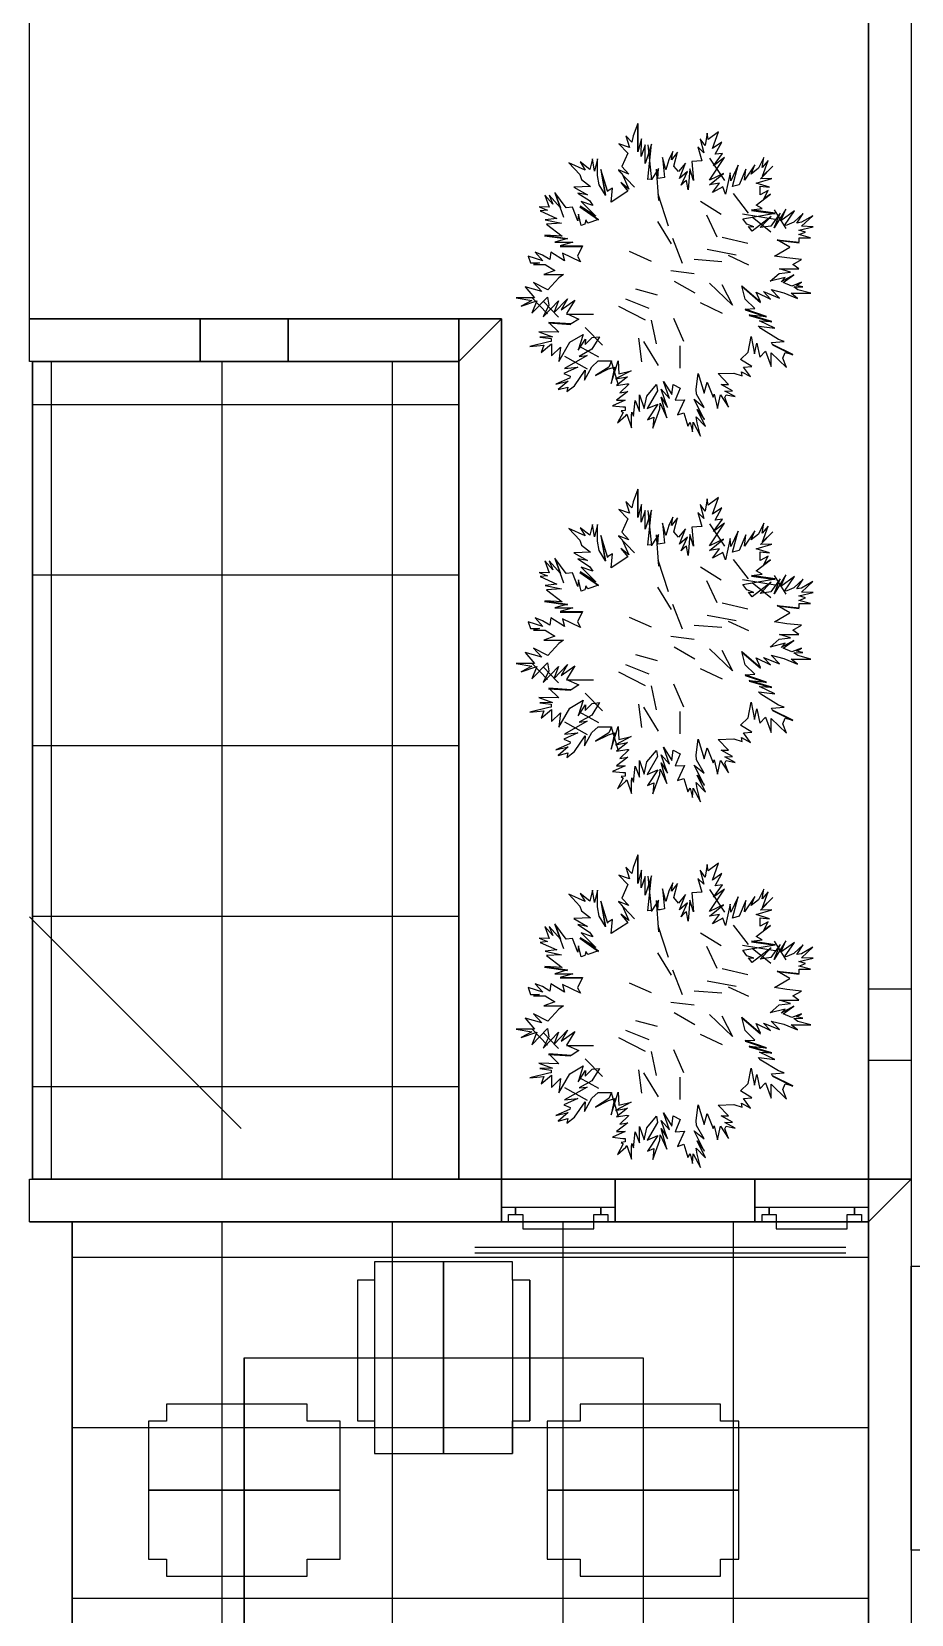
# Model space of a CAD drawing. Header units: metres. Extents: x 2 to 41.8, y 0.2 to 29.5.
# Drawn here: x 20.9 to 23.71, y 14.5 to 19.56 of the extents above; entities that cross this region are included whole.
import ezdxf

# ---------------------------------------------------------------- set-up
doc = ezdxf.new("R2010")
doc.units = ezdxf.units.M

msp = doc.modelspace()

# ---------------------------------------------------------------- linework, layer by layer
for p, q in [((23.7097, 23.5006), (23.7097, 16.2697)), ((23.5733, 23.3643), (23.5733, 15.8907)), ((23.5733, 23.3643), (23.5733, 16.2697)), ((22.8352, 19.2658), (22.8352, 19.1768)), ((22.8672, 19.1993), (22.8788, 19.0867)), ((23.0646, 19.1569), (23.112, 19.0847)), ((22.7166, 19.1183), (22.7311, 19.037)), ((22.7166, 19.1183), (22.7383, 19.0494)), ((22.773, 19.1172), (22.8244, 19.0635)), ((22.894, 19.1214), (22.901, 19.0212)), ((22.5698, 19.0453), (22.5969, 18.968)), ((22.8988, 19.042), (22.9319, 18.9404)), ((23.1406, 19.043), (23.188, 18.9811)), ((22.6498, 19.001), (22.7095, 18.9589)), ((23.0359, 19.0186), (23.1021, 18.9774)), ((23.1985, 18.9896), (23.2742, 18.9788)), ((23.2709, 18.9915), (23.3084, 18.9316)), ((22.8986, 18.9542), (22.9419, 18.883)), ((23.0547, 18.9757), (23.0882, 18.9052)), ((23.1705, 18.9788), (23.2742, 18.9612)), ((23.2007, 18.9688), (23.261, 18.9213)), ((22.5371, 18.9086), (22.61, 18.898)), ((22.9461, 18.9001), (22.9765, 18.8205)), ((23.1046, 18.9036), (23.1868, 18.8844)), ((23.2805, 18.8942), (23.3509, 18.8862)), ((22.5869, 18.8743), (22.6581, 18.8743)), ((22.8071, 18.8586), (22.8777, 18.8272)), ((23.0575, 18.8649), (23.1497, 18.8477)), ((23.1239, 18.8457), (23.1896, 18.8153)), ((22.9411, 18.7968), (23.0152, 18.7876)), ((23.0155, 18.8329), (23.1042, 18.8261)), ((22.8275, 18.7382), (22.8969, 18.7191)), ((22.9513, 18.7633), (23.0179, 18.7253)), ((23.0645, 18.7566), (23.138, 18.6866)), ((23.1034, 18.7526), (23.138, 18.6866)), ((23.1677, 18.7466), (23.2277, 18.6952)), ((22.4961, 18.7108), (22.5459, 18.6588)), ((22.5324, 18.6991), (22.5816, 18.6476)), ((22.7729, 18.6833), (22.859, 18.6398)), ((22.7962, 18.7068), (22.8709, 18.6769)), ((23.0347, 18.6944), (23.1053, 18.6606)), ((20.8897, 18.6426), (22.3988, 18.6426)), ((20.8897, 18.6426), (22.3988, 18.6426)), ((21.4351, 18.6426), (21.7169, 18.6426)), ((22.3988, 18.6426), (22.3988, 15.8907)), ((22.3988, 18.6426), (22.3988, 15.8907)), ((22.3988, 18.6426), (22.3988, 15.8907)), ((22.6068, 18.6576), (22.6936, 18.6576)), ((22.8777, 18.6388), (22.8939, 18.5621)), ((22.9495, 18.6452), (22.9811, 18.5709)), ((23.1783, 18.6718), (23.2462, 18.649)), ((23.1911, 18.6537), (23.2631, 18.633)), ((22.5499, 18.6293), (22.6214, 18.6246)), ((22.6664, 18.6152), (22.7226, 18.5585)), ((22.6476, 18.5554), (22.7096, 18.521)), ((22.8368, 18.5803), (22.8469, 18.5055)), ((22.8537, 18.5699), (22.9001, 18.4934)), ((22.9699, 18.5567), (22.97, 18.4847)), ((23.2659, 18.5592), (23.3302, 18.5272)), ((20.8988, 18.5062), (22.2624, 18.5062)), ((20.8988, 18.5062), (20.8988, 15.8907)), ((20.9585, 18.5062), (20.9585, 15.8907)), ((21.4351, 18.5062), (21.7169, 18.5062)), ((21.504, 18.5062), (21.504, 15.8907)), ((22.0495, 18.5062), (22.0495, 15.8907)), ((22.2624, 18.5062), (22.2624, 15.8907)), ((22.2624, 18.5062), (22.2624, 15.8907)), ((22.6005, 18.5234), (22.6733, 18.4824)), ((22.7499, 18.5071), (22.7716, 18.4344)), ((23.0155, 18.3835), (23.0474, 18.3198)), ((20.8988, 18.3686), (22.2624, 18.3686)), ((22.8352, 18.0959), (22.8352, 18.0069)), ((22.8672, 18.0294), (22.8788, 17.9168)), ((23.0646, 17.987), (23.112, 17.9148)), ((22.7166, 17.9484), (22.7311, 17.8671)), ((22.7166, 17.9484), (22.7383, 17.8795)), ((22.773, 17.9473), (22.8244, 17.8936)), ((22.894, 17.9515), (22.901, 17.8513)), ((22.5698, 17.8754), (22.5969, 17.7981)), ((23.1406, 17.8731), (23.188, 17.8112)), ((20.8988, 17.8231), (22.2624, 17.8231)), ((22.6498, 17.8312), (22.7095, 17.789)), ((22.8988, 17.8721), (22.9319, 17.7705)), ((23.0359, 17.8487), (23.1021, 17.8075)), ((22.8986, 17.7843), (22.9419, 17.7131)), ((23.0547, 17.8058), (23.0882, 17.7353)), ((23.1705, 17.8089), (23.2742, 17.7913)), ((23.1985, 17.8197), (23.2742, 17.8089)), ((23.2007, 17.7989), (23.261, 17.7514)), ((23.2709, 17.8216), (23.3084, 17.7617)), ((22.5371, 17.7387), (22.61, 17.7281)), ((22.9461, 17.7302), (22.9765, 17.6506)), ((23.1046, 17.7337), (23.1868, 17.7145)), ((23.2805, 17.7243), (23.3509, 17.7164)), ((22.5869, 17.7044), (22.6581, 17.7044)), ((22.8071, 17.6887), (22.8777, 17.6573)), ((23.0575, 17.695), (23.1497, 17.6778)), ((23.1239, 17.6758), (23.1896, 17.6454)), ((22.9411, 17.6269), (23.0152, 17.6177)), ((23.0155, 17.663), (23.1042, 17.6562)), ((22.9513, 17.5934), (23.0179, 17.5554)), ((23.0645, 17.5867), (23.138, 17.5167)), ((23.1034, 17.5827), (23.138, 17.5167)), ((23.1677, 17.5767), (23.2277, 17.5253)), ((22.4961, 17.5409), (22.5459, 17.4889)), ((22.5324, 17.5292), (22.5816, 17.4777)), ((22.7962, 17.5369), (22.8709, 17.507)), ((22.8275, 17.5683), (22.8969, 17.5492)), ((23.0347, 17.5245), (23.1053, 17.4907)), ((22.6068, 17.4877), (22.6936, 17.4877)), ((22.7729, 17.5134), (22.859, 17.4699)), ((22.8777, 17.4689), (22.8939, 17.3922)), ((22.9495, 17.4753), (22.9811, 17.4011)), ((23.1783, 17.5019), (23.2462, 17.4791)), ((23.1911, 17.4838), (23.2631, 17.4631)), ((22.5499, 17.4594), (22.6214, 17.4547)), ((22.6664, 17.4453), (22.7226, 17.3886)), ((22.6476, 17.3855), (22.7096, 17.3511)), ((22.8368, 17.4104), (22.8469, 17.3356)), ((22.8537, 17.4), (22.9001, 17.3235)), ((22.9699, 17.3868), (22.97, 17.3148)), ((23.2659, 17.3893), (23.3302, 17.3574)), ((22.6005, 17.3535), (22.6733, 17.3125)), ((22.7499, 17.3372), (22.7716, 17.2645)), ((20.8988, 17.2777), (22.2624, 17.2777)), ((23.0155, 17.2136), (23.0474, 17.1499)), ((22.8352, 16.926), (22.8352, 16.837)), ((22.8672, 16.8595), (22.8788, 16.7469)), ((23.0646, 16.8171), (23.112, 16.7449)), ((22.7166, 16.7785), (22.7311, 16.6972)), ((22.7166, 16.7785), (22.7383, 16.7096)), ((22.773, 16.7774), (22.8244, 16.7237)), ((22.894, 16.7816), (22.901, 16.6814)), ((20.8988, 16.7322), (22.2624, 16.7322)), ((22.5698, 16.7055), (22.5969, 16.6282)), ((22.6498, 16.6613), (22.7095, 16.6191)), ((22.8988, 16.7022), (22.9319, 16.6006)), ((23.0359, 16.6788), (23.1021, 16.6376)), ((23.1406, 16.7032), (23.188, 16.6413)), ((22.8986, 16.6144), (22.9419, 16.5432)), ((23.0547, 16.6359), (23.0882, 16.5654)), ((23.1705, 16.639), (23.2742, 16.6215)), ((23.1985, 16.6498), (23.2742, 16.639)), ((23.2007, 16.629), (23.261, 16.5815)), ((23.2709, 16.6517), (23.3084, 16.5918)), ((22.5371, 16.5688), (22.61, 16.5582)), ((22.9461, 16.5603), (22.9765, 16.4808)), ((23.1046, 16.5638), (23.1868, 16.5446)), ((22.5869, 16.5345), (22.6581, 16.5345)), ((22.8071, 16.5188), (22.8777, 16.4874)), ((23.0575, 16.5251), (23.1497, 16.5079)), ((23.1239, 16.5059), (23.1896, 16.4755)), ((23.2805, 16.5544), (23.3509, 16.5465)), ((22.9411, 16.457), (23.0152, 16.4478)), ((23.0155, 16.4931), (23.1042, 16.4863)), ((23.5733, 16.4989), (23.5733, 15.8907)), ((23.6323, 16.4989), (23.7097, 16.4989)), ((23.7097, 16.4989), (23.7097, 15.8907)), ((22.9513, 16.4235), (23.0179, 16.3855)), ((23.0645, 16.4168), (23.138, 16.3468)), ((23.1034, 16.4128), (23.138, 16.3468)), ((23.1677, 16.4068), (23.2277, 16.3554)), ((22.4961, 16.371), (22.5459, 16.319)), ((22.5324, 16.3593), (22.5816, 16.3079)), ((22.7962, 16.367), (22.8709, 16.3371)), ((22.8275, 16.3984), (22.8969, 16.3793)), ((23.0347, 16.3546), (23.1053, 16.3208)), ((22.6068, 16.3178), (22.6936, 16.3178)), ((22.7729, 16.3435), (22.859, 16.3)), ((22.9495, 16.3054), (22.9811, 16.2312)), ((23.1783, 16.332), (23.2462, 16.3092)), ((23.1911, 16.3139), (23.2631, 16.2932)), ((22.5499, 16.2895), (22.6214, 16.2848)), ((22.6664, 16.2754), (22.7226, 16.2187)), ((22.8777, 16.299), (22.8939, 16.2223)), ((22.6476, 16.2156), (22.7096, 16.1812)), ((22.8368, 16.2405), (22.8469, 16.1657)), ((22.8537, 16.2301), (22.9001, 16.1536)), ((22.9699, 16.2169), (22.97, 16.1449)), ((23.2659, 16.2194), (23.3302, 16.1875)), ((20.8988, 16.1868), (22.2624, 16.1868)), ((22.6005, 16.1836), (22.6733, 16.1426)), ((22.7499, 16.1673), (22.7716, 16.0946)), ((23.0155, 16.0437), (23.0474, 15.98)), ((20.8897, 15.8907), (22.2624, 15.8907)), ((20.8988, 15.8907), (22.2624, 15.8907)), ((22.3988, 15.8907), (23.7097, 15.8907)), ((22.3988, 15.8907), (22.7624, 15.8907)), ((22.3988, 15.8907), (23.5733, 15.8907)), ((23.2097, 15.8907), (23.5733, 15.8907)), ((23.7097, 15.8907), (23.7097, 11.7089)), ((23.7097, 15.8907), (23.7097, 14.2744)), ((20.8897, 15.7544), (22.3988, 15.7544)), ((21.026, 15.7544), (23.5733, 15.7544)), ((21.026, 15.7544), (21.026, 11.8453)), ((21.504, 15.7544), (21.504, 11.8453)), ((22.0495, 15.7544), (22.0495, 11.8453)), ((22.3988, 15.7544), (22.7624, 15.7544)), ((22.5949, 15.7544), (22.5949, 11.8453)), ((23.1404, 15.7544), (23.1404, 11.8453)), ((23.2097, 15.7544), (23.5733, 15.7544)), ((23.5733, 15.7544), (23.5733, 14.2744)), ((23.5733, 15.7544), (23.5733, 14.2744)), ((22.3143, 15.6726), (23.5006, 15.6726)), ((22.3143, 15.6549), (23.5006, 15.6549)), ((21.026, 15.6413), (23.5733, 15.6413)), ((21.9387, 15.5671), (21.9387, 15.1175)), ((21.9933, 15.5671), (21.9933, 15.1175)), ((22.4347, 15.5671), (22.4347, 15.1175)), ((22.4892, 15.5671), (22.4892, 15.1175)), ((21.5761, 15.319), (21.5761, 12.7701)), ((21.5761, 15.319), (22.8519, 15.319)), ((21.5761, 15.319), (21.5761, 12.7701)), ((21.5761, 15.319), (22.8519, 15.319)), ((22.8519, 15.319), (22.8519, 12.7701)), ((22.8519, 15.319), (22.8519, 12.7701)), ((21.026, 15.0959), (23.5733, 15.0959)), ((21.9933, 15.1175), (21.9933, 15.0123)), ((22.4347, 15.1175), (22.4347, 15.0123)), ((21.026, 14.5504), (23.5733, 14.5504))]:
    msp.add_line(p, q)
for points in [[(23.5733, 23.3643), (23.7097, 23.5006), (23.7097, 16.2697), (23.5733, 16.2697), (23.5733, 23.3643)], [(23.5733, 23.3643), (23.5733, 15.8907), (22.3988, 15.8907), (22.3988, 18.6426), (20.8897, 18.6426), (20.8897, 23.3643), (23.5733, 23.3643)], [(23.3957, 18.9373), (23.3591, 18.9385), (23.3947, 18.9724), (23.3592, 18.9514), (23.3435, 18.9485), (23.3636, 18.9794), (23.334, 18.9516), (23.3114, 18.9426), (23.3048, 18.9414), (23.3364, 18.9878), (23.2925, 18.9561), (23.3087, 18.993), (23.2712, 18.9332), (23.29, 18.9806), (23.2603, 18.9394), (23.2267, 18.9342), (23.2613, 18.9703), (23.201, 18.9228), (23.1893, 18.9384), (23.2065, 18.9368), (23.1842, 18.9451), (23.1708, 18.9628), (23.2746, 18.9803), (23.1988, 18.9911), (23.2324, 18.9959), (23.2133, 19.0063), (23.2595, 19.0418), (23.2385, 19.0269), (23.2526, 19.0532), (23.226, 19.0394), (23.2264, 19.0667), (23.2566, 19.0635), (23.2142, 19.0768), (23.2635, 19.0913), (23.2278, 19.0908), (23.2667, 19.1314), (23.234, 19.0991), (23.2516, 19.1491), (23.233, 19.1267), (23.2378, 19.1584), (23.2214, 19.1241), (23.1977, 19.1056), (23.2095, 19.1348), (23.1763, 19.0857), (23.1806, 19.1216), (23.1597, 19.0717), (23.138, 19.0656), (23.1558, 19.1336), (23.1329, 19.0839), (23.1301, 19.1099), (23.1153, 19.0418), (23.1072, 19.0646), (23.0743, 19.0468), (23.0966, 19.0767), (23.0644, 19.0714), (23.1096, 19.1077), (23.0649, 19.0862), (23.1123, 19.1584), (23.0771, 19.1323), (23.1064, 19.1718), (23.0825, 19.1688), (23.1044, 19.2079), (23.074, 19.1871), (23.0927, 19.2406), (23.0606, 19.2163), (23.0575, 19.237), (23.0507, 19.1967), (23.0343, 19.2182), (23.0467, 19.1736), (23.0273, 19.1924), (23.0399, 19.148), (23.0082, 19.1459), (23.0135, 19.0852), (23.0018, 19.1223), (22.9959, 19.055), (22.9912, 19.0854), (22.9829, 19.08), (22.9738, 19.0698), (22.9939, 19.1141), (22.9683, 19.0918), (22.9878, 19.1409), (22.965, 19.1135), (22.9503, 19.1314), (22.9626, 19.1755), (22.9425, 19.1511), (22.9467, 19.1779), (22.9345, 19.1512), (22.925, 19.1189), (22.9142, 19.1586), (22.9207, 19.0949), (22.9071, 19.0921), (22.8991, 19.0914), (22.9013, 19.123), (22.8798, 19.0894), (22.8675, 19.0882), (22.8791, 19.2008), (22.8589, 19.1391), (22.8589, 19.1989), (22.8459, 19.1622), (22.8473, 19.2186), (22.8356, 19.1764), (22.8355, 19.1783), (22.8355, 19.2673), (22.8206, 19.2275), (22.8165, 19.2077), (22.7972, 19.2279), (22.8087, 19.1908), (22.7745, 19.2026), (22.8029, 19.1729), (22.7836, 19.1295), (22.8066, 19.1054), (22.7733, 19.1187), (22.7855, 19.106), (22.806, 19.0576), (22.7804, 19.0782), (22.8029, 19.0507), (22.7494, 19.0158), (22.7544, 19.0608), (22.7386, 19.0509), (22.7169, 19.1198), (22.7314, 19.0385), (22.7114, 19.0713), (22.706, 19.1013), (22.706, 19.1544), (22.6971, 19.1154), (22.69, 19.1544), (22.6818, 19.1198), (22.6502, 19.1443), (22.667, 19.1186), (22.614, 19.1416), (22.65, 19.104), (22.6548, 19.0887), (22.684, 19.0661), (22.6303, 19.0638), (22.6738, 19.0389), (22.6429, 19.0445), (22.6801, 19.0207), (22.6911, 19.0052), (22.6542, 19.0177), (22.7012, 18.9715), (22.6502, 19.0026), (22.7099, 18.9605), (22.6752, 18.9486), (22.669, 18.9588), (22.6656, 18.9453), (22.6541, 18.9413), (22.645, 18.977), (22.6429, 18.9561), (22.6261, 19.0003), (22.6062, 18.9977), (22.5702, 19.0468), (22.5874, 18.9976), (22.552, 19.0385), (22.5636, 19.0096), (22.5378, 19.0385), (22.5519, 18.9998), (22.5194, 19.0006), (22.546, 18.9904), (22.523, 18.9878), (22.5761, 18.9637), (22.5393, 18.9594), (22.5912, 18.9483), (22.5431, 18.9453), (22.5933, 18.9072), (22.5374, 18.9101), (22.6103, 18.8995), (22.5702, 18.8875), (22.627, 18.8875), (22.5872, 18.8758), (22.6584, 18.8758), (22.6419, 18.8427), (22.6519, 18.8251), (22.5939, 18.8529), (22.6001, 18.8286), (22.5565, 18.8555), (22.5532, 18.8321), (22.5307, 18.8462), (22.5068, 18.8555), (22.5308, 18.8286), (22.4848, 18.8429), (22.4917, 18.8214), (22.5202, 18.8214), (22.5013, 18.8163), (22.5393, 18.8163), (22.5697, 18.797), (22.5342, 18.7849), (22.5973, 18.7849), (22.5823, 18.7735), (22.5473, 18.7356), (22.5016, 18.7586), (22.5281, 18.7302), (22.4748, 18.7452), (22.5047, 18.7096), (22.4464, 18.7096), (22.4965, 18.701), (22.462, 18.6829), (22.5121, 18.7002), (22.4964, 18.6603), (22.5462, 18.7123), (22.5507, 18.6859), (22.5327, 18.6492), (22.5819, 18.7006), (22.5666, 18.6613), (22.61, 18.7066), (22.5898, 18.6716), (22.6342, 18.7022), (22.6072, 18.6591), (22.6466, 18.6417), (22.6217, 18.6261), (22.5502, 18.6309), (22.5826, 18.5996), (22.5189, 18.6011), (22.5623, 18.5853), (22.5214, 18.5844), (22.5579, 18.5793), (22.5584, 18.5704), (22.5505, 18.5693), (22.4894, 18.5543), (22.5349, 18.5587), (22.5264, 18.5349), (22.5589, 18.5626), (22.5592, 18.5584), (22.5588, 18.5239), (22.5881, 18.5524), (22.583, 18.5061), (22.6175, 18.5674), (22.6598, 18.5922), (22.6441, 18.542), (22.6679, 18.5778), (22.6667, 18.56), (22.6889, 18.5824), (22.7127, 18.5847), (22.6885, 18.545), (22.6479, 18.5225), (22.6736, 18.525), (22.6008, 18.4839), (22.6432, 18.4879), (22.5986, 18.4675), (22.6184, 18.459), (22.6172, 18.4527), (22.6162, 18.4531), (22.5733, 18.4339), (22.6125, 18.4432), (22.5805, 18.4161), (22.6115, 18.4244), (22.6085, 18.4096), (22.6329, 18.4281), (22.6665, 18.4781), (22.665, 18.4463), (22.6885, 18.4893), (22.7088, 18.5078), (22.7511, 18.5078), (22.7424, 18.4884), (22.7001, 18.461), (22.7416, 18.4821), (22.7607, 18.4883), (22.7503, 18.4359), (22.772, 18.5086), (22.774, 18.4669), (22.8139, 18.4766), (22.7634, 18.4502), (22.8022, 18.4575), (22.7672, 18.4295), (22.7995, 18.4344), (22.8054, 18.4343), (22.805, 18.4323), (22.7773, 18.4061), (22.8032, 18.41), (22.767, 18.3828), (22.7951, 18.3829), (22.754, 18.3641), (22.7873, 18.3607), (22.7945, 18.3607), (22.7943, 18.3497), (22.7818, 18.3479), (22.7884, 18.3429), (22.77, 18.3094), (22.7969, 18.333), (22.8002, 18.3378), (22.8149, 18.2942), (22.8149, 18.3323), (22.8164, 18.3441), (22.8218, 18.3308), (22.8268, 18.3816), (22.8401, 18.3465), (22.8401, 18.3991), (22.8559, 18.3558), (22.8636, 18.3948), (22.8944, 18.432), (22.8984, 18.4119), (22.865, 18.3552), (22.8989, 18.37), (22.8664, 18.3195), (22.8864, 18.3285), (22.8835, 18.2928), (22.9053, 18.3545), (22.9063, 18.3723), (22.9281, 18.3259), (22.9093, 18.3919), (22.9301, 18.3587), (22.9103, 18.4177), (22.9362, 18.3879), (22.9172, 18.4425), (22.9436, 18.4001), (22.9484, 18.4324), (22.9702, 18.421), (22.9551, 18.3821), (22.9844, 18.3837), (22.9626, 18.3352), (22.982, 18.3422), (22.9948, 18.2991), (23.003, 18.3107), (23.0104, 18.2808), (23.0127, 18.3115), (23.0361, 18.2674), (23.0252, 18.3098), (23.022, 18.329), (23.0516, 18.2981), (23.0252, 18.353), (23.0477, 18.3213), (23.0158, 18.3851), (23.0477, 18.3594), (23.0227, 18.4016), (23.0222, 18.4174), (23.0287, 18.4676), (23.0475, 18.4046), (23.0566, 18.44), (23.0759, 18.3922), (23.0796, 18.4012), (23.0903, 18.3558), (23.0992, 18.3996), (23.1257, 18.3601), (23.1132, 18.3911), (23.1173, 18.3994), (23.1467, 18.3936), (23.114, 18.4114), (23.1378, 18.4122), (23.1022, 18.4327), (23.125, 18.4328), (23.0922, 18.4672), (23.1418, 18.4689), (23.1688, 18.4602), (23.1669, 18.4735), (23.1951, 18.4576), (23.1737, 18.4882), (23.2001, 18.4906), (23.1633, 18.5129), (23.1885, 18.5358), (23.1975, 18.5858), (23.2085, 18.5306), (23.2159, 18.5651), (23.2257, 18.5195), (23.244, 18.5387), (23.262, 18.4896), (23.262, 18.5343), (23.3107, 18.4865), (23.2992, 18.5165), (23.3069, 18.5348), (23.3305, 18.5288), (23.2663, 18.5608), (23.2623, 18.5669), (23.3038, 18.57), (23.2848, 18.5767), (23.2287, 18.6113), (23.2215, 18.6197), (23.2221, 18.6196), (23.2737, 18.6126), (23.2245, 18.636), (23.2634, 18.6345), (23.1914, 18.6552), (23.2465, 18.6505), (23.1786, 18.6733), (23.2099, 18.6753), (23.1784, 18.7057), (23.168, 18.7481), (23.228, 18.6967), (23.2138, 18.7282), (23.2597, 18.706), (23.2371, 18.7296), (23.288, 18.7088), (23.2618, 18.7361), (23.3017, 18.7262), (23.3464, 18.7075), (23.3262, 18.7242), (23.3886, 18.7242), (23.3472, 18.735), (23.3343, 18.7445), (23.3635, 18.7449), (23.3427, 18.7493), (23.359, 18.7594), (23.3275, 18.7475), (23.3001, 18.7588), (23.3338, 18.7833), (23.294, 18.7608), (23.307, 18.7745), (23.2586, 18.7626), (23.2875, 18.7881), (23.3232, 18.7919), (23.2888, 18.8029), (23.3502, 18.8029), (23.3306, 18.8167), (23.3587, 18.8321), (23.3117, 18.8372), (23.272, 18.8434), (23.3216, 18.8723), (23.2808, 18.8957), (23.3512, 18.8878), (23.3509, 18.902), (23.3872, 18.902), (23.3507, 18.9119), (23.3715, 18.9197), (23.3503, 18.9264), (23.3957, 18.9373)], [(22.2624, 18.5062), (22.3988, 18.6426), (22.3988, 15.8907), (22.2624, 15.8907), (22.2624, 18.5062)], [(22.2624, 18.6426), (22.3988, 18.6426), (22.2624, 18.5062), (22.2624, 18.6426)], [(23.3957, 17.7674), (23.3591, 17.7686), (23.3947, 17.8025), (23.3592, 17.7815), (23.3435, 17.7786), (23.3636, 17.8095), (23.334, 17.7817), (23.3114, 17.7727), (23.3048, 17.7715), (23.3364, 17.8179), (23.2925, 17.7862), (23.3087, 17.8231), (23.2712, 17.7633), (23.29, 17.8107), (23.2603, 17.7695), (23.2267, 17.7643), (23.2613, 17.8004), (23.201, 17.7529), (23.1893, 17.7685), (23.2065, 17.7669), (23.1842, 17.7752), (23.1708, 17.7929), (23.2746, 17.8104), (23.1988, 17.8212), (23.2324, 17.826), (23.2133, 17.8364), (23.2595, 17.8719), (23.2385, 17.857), (23.2526, 17.8833), (23.226, 17.8695), (23.2264, 17.8968), (23.2566, 17.8936), (23.2142, 17.9069), (23.2635, 17.9214), (23.2278, 17.9209), (23.2667, 17.9615), (23.234, 17.9292), (23.2516, 17.9792), (23.233, 17.9568), (23.2378, 17.9885), (23.2214, 17.9542), (23.1977, 17.9357), (23.2095, 17.9649), (23.1763, 17.9158), (23.1806, 17.9517), (23.1597, 17.9018), (23.138, 17.8957), (23.1558, 17.9637), (23.1329, 17.9141), (23.1301, 17.94), (23.1153, 17.8719), (23.1072, 17.8947), (23.0743, 17.8769), (23.0966, 17.9068), (23.0644, 17.9015), (23.1096, 17.9378), (23.0649, 17.9163), (23.1123, 17.9885), (23.0771, 17.9624), (23.1064, 18.0019), (23.0825, 17.9989), (23.1044, 18.038), (23.074, 18.0172), (23.0927, 18.0707), (23.0606, 18.0464), (23.0575, 18.0671), (23.0507, 18.0268), (23.0343, 18.0483), (23.0467, 18.0037), (23.0273, 18.0225), (23.0399, 17.9781), (23.0082, 17.976), (23.0135, 17.9153), (23.0018, 17.9524), (22.9959, 17.8851), (22.9912, 17.9155), (22.9829, 17.9101), (22.9738, 17.8999), (22.9939, 17.9442), (22.9683, 17.9219), (22.9878, 17.971), (22.965, 17.9436), (22.9503, 17.9615), (22.9626, 18.0056), (22.9425, 17.9812), (22.9467, 18.008), (22.9345, 17.9813), (22.925, 17.949), (22.9142, 17.9887), (22.9207, 17.925), (22.9071, 17.9223), (22.8991, 17.9215), (22.9013, 17.9531), (22.8798, 17.9195), (22.8675, 17.9183), (22.8791, 18.0309), (22.8589, 17.9692), (22.8589, 18.029), (22.8459, 17.9923), (22.8473, 18.0487), (22.8356, 18.0065), (22.8355, 18.0084), (22.8355, 18.0974), (22.8206, 18.0576), (22.8165, 18.0378), (22.7972, 18.058), (22.8087, 18.0209), (22.7745, 18.0327), (22.8029, 18.003), (22.7836, 17.9596), (22.8066, 17.9355), (22.7733, 17.9488), (22.7855, 17.9361), (22.806, 17.8877), (22.7804, 17.9083), (22.8029, 17.8808), (22.7494, 17.8459), (22.7544, 17.8909), (22.7386, 17.881), (22.7169, 17.9499), (22.7314, 17.8686), (22.7114, 17.9014), (22.706, 17.9314), (22.706, 17.9845), (22.6971, 17.9455), (22.69, 17.9845), (22.6818, 17.95), (22.6502, 17.9744), (22.667, 17.9487), (22.614, 17.9717), (22.65, 17.9341), (22.6548, 17.9188), (22.684, 17.8962), (22.6303, 17.8939), (22.6738, 17.869), (22.6429, 17.8746), (22.6801, 17.8508), (22.6911, 17.8353), (22.6542, 17.8478), (22.7012, 17.8016), (22.6502, 17.8327), (22.7099, 17.7906), (22.6752, 17.7787), (22.669, 17.7889), (22.6656, 17.7754), (22.6541, 17.7714), (22.645, 17.8071), (22.6429, 17.7862), (22.6261, 17.8304), (22.6062, 17.8278), (22.5702, 17.8769), (22.5874, 17.8277), (22.552, 17.8686), (22.5636, 17.8397), (22.5378, 17.8686), (22.5519, 17.8299), (22.5194, 17.8307), (22.546, 17.8205), (22.523, 17.8179), (22.5761, 17.7938), (22.5393, 17.7895), (22.5912, 17.7784), (22.5431, 17.7754), (22.5933, 17.7373), (22.5374, 17.7402), (22.6103, 17.7296), (22.5702, 17.7176), (22.627, 17.7176), (22.5872, 17.7059), (22.6584, 17.7059), (22.6419, 17.6728), (22.6519, 17.6552), (22.5939, 17.6831), (22.6001, 17.6587), (22.5565, 17.6856), (22.5532, 17.6622), (22.5307, 17.6763), (22.5068, 17.6856), (22.5308, 17.6587), (22.4848, 17.673), (22.4917, 17.6515), (22.5202, 17.6515), (22.5013, 17.6464), (22.5393, 17.6464), (22.5697, 17.6271), (22.5342, 17.615), (22.5973, 17.615), (22.5823, 17.6036), (22.5473, 17.5657), (22.5016, 17.5887), (22.5281, 17.5604), (22.4748, 17.5753), (22.5047, 17.5397), (22.4464, 17.5397), (22.4965, 17.5311), (22.462, 17.513), (22.5121, 17.5303), (22.4964, 17.4904), (22.5462, 17.5424), (22.5507, 17.516), (22.5327, 17.4793), (22.5819, 17.5307), (22.5666, 17.4914), (22.61, 17.5367), (22.5898, 17.5017), (22.6342, 17.5323), (22.6072, 17.4892), (22.6466, 17.4718), (22.6217, 17.4562), (22.5502, 17.461), (22.5826, 17.4297), (22.5189, 17.4313), (22.5623, 17.4154), (22.5214, 17.4145), (22.5579, 17.4094), (22.5584, 17.4005), (22.5505, 17.3994), (22.4894, 17.3844), (22.5349, 17.3888), (22.5264, 17.3651), (22.5589, 17.3927), (22.5592, 17.3885), (22.5588, 17.354), (22.5881, 17.3825), (22.583, 17.3362), (22.6175, 17.3975), (22.6598, 17.4223), (22.6441, 17.3721), (22.6679, 17.4079), (22.6667, 17.3901), (22.6889, 17.4125), (22.7127, 17.4148), (22.6885, 17.3751), (22.6479, 17.3526), (22.6736, 17.3551), (22.6008, 17.314), (22.6432, 17.318), (22.5986, 17.2976), (22.6184, 17.2891), (22.6172, 17.2828), (22.6162, 17.2832), (22.5733, 17.264), (22.6125, 17.2733), (22.5805, 17.2462), (22.6115, 17.2545), (22.6085, 17.2397), (22.6329, 17.2582), (22.6665, 17.3082), (22.665, 17.2764), (22.6885, 17.3194), (22.7088, 17.3379), (22.7511, 17.3379), (22.7424, 17.3185), (22.7001, 17.2911), (22.7416, 17.3122), (22.7607, 17.3184), (22.7503, 17.266), (22.772, 17.3387), (22.774, 17.297), (22.8139, 17.3067), (22.7634, 17.2803), (22.8022, 17.2876), (22.7672, 17.2596), (22.7995, 17.2645), (22.8054, 17.2644), (22.805, 17.2624), (22.7773, 17.2362), (22.8032, 17.2401), (22.767, 17.2129), (22.7951, 17.213), (22.754, 17.1942), (22.7873, 17.1908), (22.7945, 17.1908), (22.7943, 17.1798), (22.7818, 17.178), (22.7884, 17.173), (22.77, 17.1395), (22.7969, 17.1631), (22.8002, 17.1679), (22.8149, 17.1243), (22.8149, 17.1624), (22.8164, 17.1742), (22.8218, 17.1609), (22.8268, 17.2117), (22.8401, 17.1766), (22.8401, 17.2292), (22.8559, 17.1859), (22.8636, 17.2249), (22.8944, 17.2621), (22.8984, 17.242), (22.865, 17.1853), (22.8989, 17.2001), (22.8664, 17.1497), (22.8864, 17.1586), (22.8835, 17.1229), (22.9053, 17.1846), (22.9063, 17.2024), (22.9281, 17.156), (22.9093, 17.222), (22.9301, 17.1888), (22.9103, 17.2478), (22.9362, 17.218), (22.9172, 17.2726), (22.9436, 17.2302), (22.9484, 17.2625), (22.9702, 17.2511), (22.9551, 17.2122), (22.9844, 17.2138), (22.9626, 17.1653), (22.982, 17.1723), (22.9948, 17.1292), (23.003, 17.1408), (23.0104, 17.1109), (23.0127, 17.1416), (23.0361, 17.0975), (23.0252, 17.1399), (23.022, 17.1591), (23.0516, 17.1282), (23.0252, 17.1831), (23.0477, 17.1514), (23.0158, 17.2152), (23.0477, 17.1895), (23.0227, 17.2317), (23.0222, 17.2475), (23.0287, 17.2977), (23.0475, 17.2347), (23.0566, 17.2701), (23.0759, 17.2223), (23.0796, 17.2313), (23.0903, 17.1859), (23.0992, 17.2297), (23.1257, 17.1902), (23.1132, 17.2212), (23.1173, 17.2295), (23.1467, 17.2237), (23.114, 17.2415), (23.1378, 17.2423), (23.1022, 17.2628), (23.125, 17.2629), (23.0922, 17.2973), (23.1418, 17.299), (23.1688, 17.2903), (23.1669, 17.3036), (23.1951, 17.2877), (23.1737, 17.3183), (23.2001, 17.3207), (23.1633, 17.343), (23.1885, 17.3659), (23.1975, 17.4159), (23.2085, 17.3607), (23.2159, 17.3952), (23.2257, 17.3496), (23.244, 17.3688), (23.262, 17.3197), (23.262, 17.3644), (23.3107, 17.3166), (23.2992, 17.3466), (23.3069, 17.3649), (23.3305, 17.3589), (23.2663, 17.3909), (23.2623, 17.397), (23.3038, 17.4001), (23.2848, 17.4069), (23.2287, 17.4414), (23.2215, 17.4498), (23.2221, 17.4497), (23.2737, 17.4427), (23.2245, 17.4661), (23.2634, 17.4646), (23.1914, 17.4853), (23.2465, 17.4806), (23.1786, 17.5034), (23.2099, 17.5054), (23.1784, 17.5358), (23.168, 17.5782), (23.228, 17.5268), (23.2138, 17.5583), (23.2597, 17.5361), (23.2371, 17.5597), (23.288, 17.5389), (23.2618, 17.5662), (23.3017, 17.5563), (23.3464, 17.5376), (23.3262, 17.5543), (23.3886, 17.5543), (23.3472, 17.5651), (23.3343, 17.5746), (23.3635, 17.575), (23.3427, 17.5794), (23.359, 17.5895), (23.3275, 17.5776), (23.3001, 17.5889), (23.3338, 17.6134), (23.294, 17.5909), (23.307, 17.6046), (23.2586, 17.5927), (23.2875, 17.6182), (23.3232, 17.622), (23.2888, 17.633), (23.3502, 17.633), (23.3306, 17.6468), (23.3587, 17.6622), (23.3117, 17.6673), (23.272, 17.6735), (23.3216, 17.7024), (23.2808, 17.7258), (23.3512, 17.7179), (23.3509, 17.7321), (23.3872, 17.7321), (23.3507, 17.742), (23.3715, 17.7498), (23.3503, 17.7565), (23.3957, 17.7674)], [(23.3957, 16.5975), (23.3591, 16.5987), (23.3947, 16.6326), (23.3592, 16.6116), (23.3435, 16.6087), (23.3636, 16.6396), (23.334, 16.6118), (23.3114, 16.6028), (23.3048, 16.6016), (23.3364, 16.648), (23.2925, 16.6163), (23.3087, 16.6532), (23.2712, 16.5934), (23.29, 16.6408), (23.2603, 16.5996), (23.2267, 16.5944), (23.2613, 16.6305), (23.201, 16.5831), (23.1893, 16.5986), (23.2065, 16.597), (23.1842, 16.6053), (23.1708, 16.623), (23.2746, 16.6405), (23.1988, 16.6513), (23.2324, 16.6561), (23.2133, 16.6665), (23.2595, 16.702), (23.2385, 16.6871), (23.2526, 16.7134), (23.226, 16.6996), (23.2264, 16.7269), (23.2566, 16.7237), (23.2142, 16.737), (23.2635, 16.7515), (23.2278, 16.751), (23.2667, 16.7916), (23.234, 16.7593), (23.2516, 16.8093), (23.233, 16.7869), (23.2378, 16.8186), (23.2214, 16.7843), (23.1977, 16.7658), (23.2095, 16.795), (23.1763, 16.7459), (23.1806, 16.7818), (23.1597, 16.7319), (23.138, 16.7258), (23.1558, 16.7938), (23.1329, 16.7442), (23.1301, 16.7701), (23.1153, 16.702), (23.1072, 16.7248), (23.0743, 16.707), (23.0966, 16.7369), (23.0644, 16.7316), (23.1096, 16.7679), (23.0649, 16.7464), (23.1123, 16.8186), (23.0771, 16.7926), (23.1064, 16.832), (23.0825, 16.829), (23.1044, 16.8681), (23.074, 16.8473), (23.0927, 16.9008), (23.0606, 16.8765), (23.0575, 16.8972), (23.0507, 16.8569), (23.0343, 16.8784), (23.0467, 16.8338), (23.0273, 16.8526), (23.0399, 16.8082), (23.0082, 16.8061), (23.0135, 16.7454), (23.0018, 16.7825), (22.9959, 16.7152), (22.9912, 16.7456), (22.9829, 16.7402), (22.9738, 16.73), (22.9939, 16.7743), (22.9683, 16.752), (22.9878, 16.8011), (22.965, 16.7737), (22.9503, 16.7916), (22.9626, 16.8357), (22.9425, 16.8113), (22.9467, 16.8382), (22.9345, 16.8114), (22.925, 16.7791), (22.9142, 16.8188), (22.9207, 16.7551), (22.9071, 16.7524), (22.8991, 16.7516), (22.9013, 16.7832), (22.8798, 16.7496), (22.8675, 16.7484), (22.8791, 16.861), (22.8589, 16.7993), (22.8589, 16.8591), (22.8459, 16.8224), (22.8473, 16.8788), (22.8356, 16.8366), (22.8355, 16.8385), (22.8355, 16.9275), (22.8206, 16.8877), (22.8165, 16.8679), (22.7972, 16.8881), (22.8087, 16.851), (22.7745, 16.8628), (22.8029, 16.8331), (22.7836, 16.7897), (22.8066, 16.7656), (22.7733, 16.7789), (22.7855, 16.7662), (22.806, 16.7178), (22.7804, 16.7384), (22.8029, 16.7109), (22.7494, 16.676), (22.7544, 16.721), (22.7386, 16.7111), (22.7169, 16.78), (22.7314, 16.6987), (22.7114, 16.7315), (22.706, 16.7615), (22.706, 16.8146), (22.6971, 16.7756), (22.69, 16.8146), (22.6818, 16.7801), (22.6502, 16.8045), (22.667, 16.7788), (22.614, 16.8018), (22.65, 16.7642), (22.6548, 16.7489), (22.684, 16.7263), (22.6303, 16.724), (22.6738, 16.6991), (22.6429, 16.7047), (22.6801, 16.6809), (22.6911, 16.6654), (22.6542, 16.6779), (22.7012, 16.6317), (22.6502, 16.6628), (22.7099, 16.6207), (22.6752, 16.6088), (22.669, 16.619), (22.6656, 16.6055), (22.6541, 16.6015), (22.645, 16.6372), (22.6429, 16.6163), (22.6261, 16.6605), (22.6062, 16.6579), (22.5702, 16.707), (22.5874, 16.6578), (22.552, 16.6987), (22.5636, 16.6698), (22.5378, 16.6987), (22.5519, 16.66), (22.5194, 16.6608), (22.546, 16.6506), (22.523, 16.648), (22.5761, 16.6239), (22.5393, 16.6196), (22.5912, 16.6085), (22.5431, 16.6055), (22.5933, 16.5674), (22.5374, 16.5703), (22.6103, 16.5597), (22.5702, 16.5477), (22.627, 16.5477), (22.5872, 16.536), (22.6584, 16.536), (22.6419, 16.5029), (22.6519, 16.4853), (22.5939, 16.5132), (22.6001, 16.4888), (22.5565, 16.5157), (22.5532, 16.4923), (22.5307, 16.5064), (22.5068, 16.5157), (22.5308, 16.4888), (22.4848, 16.5031), (22.4917, 16.4816), (22.5202, 16.4816), (22.5013, 16.4765), (22.5393, 16.4765), (22.5697, 16.4572), (22.5342, 16.4451), (22.5973, 16.4451), (22.5823, 16.4337), (22.5473, 16.3958), (22.5016, 16.4188), (22.5281, 16.3905), (22.4748, 16.4054), (22.5047, 16.3698), (22.4464, 16.3698), (22.4965, 16.3612), (22.462, 16.3431), (22.5121, 16.3604), (22.4964, 16.3205), (22.5462, 16.3725), (22.5507, 16.3461), (22.5327, 16.3094), (22.5819, 16.3608), (22.5666, 16.3215), (22.61, 16.3668), (22.5898, 16.3318), (22.6342, 16.3624), (22.6072, 16.3193), (22.6466, 16.302), (22.6217, 16.2863), (22.5502, 16.2911), (22.5826, 16.2598), (22.5189, 16.2614), (22.5623, 16.2455), (22.5214, 16.2446), (22.5579, 16.2395), (22.5584, 16.2306), (22.5505, 16.2295), (22.4894, 16.2145), (22.5349, 16.2189), (22.5264, 16.1952), (22.5589, 16.2229), (22.5592, 16.2186), (22.5588, 16.1841), (22.5881, 16.2126), (22.583, 16.1663), (22.6175, 16.2276), (22.6598, 16.2524), (22.6441, 16.2022), (22.6679, 16.238), (22.6667, 16.2202), (22.6889, 16.2426), (22.7127, 16.2449), (22.6885, 16.2052), (22.6479, 16.1827), (22.6736, 16.1852), (22.6008, 16.1441), (22.6432, 16.1481), (22.5986, 16.1277), (22.6184, 16.1192), (22.6172, 16.1129), (22.6162, 16.1133), (22.5733, 16.0941), (22.6125, 16.1034), (22.5805, 16.0763), (22.6115, 16.0846), (22.6085, 16.0698), (22.6329, 16.0883), (22.6665, 16.1383), (22.665, 16.1065), (22.6885, 16.1495), (22.7088, 16.168), (22.7511, 16.168), (22.7424, 16.1486), (22.7001, 16.1212), (22.7416, 16.1423), (22.7607, 16.1485), (22.7503, 16.0962), (22.772, 16.1688), (22.774, 16.1271), (22.8139, 16.1368), (22.7634, 16.1104), (22.8022, 16.1177), (22.7672, 16.0897), (22.7995, 16.0946), (22.8054, 16.0945), (22.805, 16.0925), (22.7773, 16.0663), (22.8032, 16.0702), (22.767, 16.043), (22.7951, 16.0431), (22.754, 16.0243), (22.7873, 16.0209), (22.7945, 16.0209), (22.7943, 16.0099), (22.7818, 16.0081), (22.7884, 16.0031), (22.77, 15.9696), (22.7969, 15.9932), (22.8002, 15.998), (22.8149, 15.9544), (22.8149, 15.9925), (22.8164, 16.0043), (22.8218, 15.991), (22.8268, 16.0419), (22.8401, 16.0068), (22.8401, 16.0593), (22.8559, 16.016), (22.8636, 16.0551), (22.8944, 16.0922), (22.8984, 16.0721), (22.865, 16.0154), (22.8989, 16.0302), (22.8664, 15.9798), (22.8864, 15.9887), (22.8835, 15.953), (22.9053, 16.0147), (22.9063, 16.0325), (22.9281, 15.9861), (22.9093, 16.0521), (22.9301, 16.0189), (22.9103, 16.0779), (22.9362, 16.0481), (22.9172, 16.1027), (22.9436, 16.0603), (22.9484, 16.0926), (22.9702, 16.0812), (22.9551, 16.0423), (22.9844, 16.0439), (22.9626, 15.9954), (22.982, 16.0024), (22.9948, 15.9593), (23.003, 15.9709), (23.0104, 15.941), (23.0127, 15.9717), (23.0361, 15.9276), (23.0252, 15.97), (23.022, 15.9892), (23.0516, 15.9583), (23.0252, 16.0132), (23.0477, 15.9815), (23.0158, 16.0453), (23.0477, 16.0196), (23.0227, 16.0618), (23.0222, 16.0776), (23.0287, 16.1278), (23.0475, 16.0648), (23.0566, 16.1002), (23.0759, 16.0524), (23.0796, 16.0614), (23.0903, 16.016), (23.0992, 16.0598), (23.1257, 16.0203), (23.1132, 16.0513), (23.1173, 16.0596), (23.1467, 16.0538), (23.114, 16.0716), (23.1378, 16.0724), (23.1022, 16.0929), (23.125, 16.093), (23.0922, 16.1274), (23.1418, 16.1291), (23.1688, 16.1204), (23.1669, 16.1337), (23.1951, 16.1178), (23.1737, 16.1484), (23.2001, 16.1508), (23.1633, 16.1731), (23.1885, 16.196), (23.1975, 16.246), (23.2085, 16.1908), (23.2159, 16.2253), (23.2257, 16.1797), (23.244, 16.1989), (23.262, 16.1498), (23.262, 16.1945), (23.3107, 16.1467), (23.2992, 16.1767), (23.3069, 16.195), (23.3305, 16.189), (23.2663, 16.221), (23.2623, 16.2271), (23.3038, 16.2302), (23.2848, 16.237), (23.2287, 16.2715), (23.2215, 16.2799), (23.2221, 16.2798), (23.2737, 16.2728), (23.2245, 16.2962), (23.2634, 16.2947), (23.1914, 16.3154), (23.2465, 16.3107), (23.1786, 16.3335), (23.2099, 16.3355), (23.1784, 16.3659), (23.168, 16.4083), (23.228, 16.3569), (23.2138, 16.3884), (23.2597, 16.3662), (23.2371, 16.3898), (23.288, 16.369), (23.2618, 16.3963), (23.3017, 16.3864), (23.3464, 16.3677), (23.3262, 16.3844), (23.3886, 16.3844), (23.3472, 16.3952), (23.3343, 16.4047), (23.3635, 16.4051), (23.3427, 16.4095), (23.359, 16.4196), (23.3275, 16.4077), (23.3001, 16.419), (23.3338, 16.4435), (23.294, 16.421), (23.307, 16.4347), (23.2586, 16.4228), (23.2875, 16.4483), (23.3232, 16.4521), (23.2888, 16.4631), (23.3502, 16.4631), (23.3306, 16.4769), (23.3587, 16.4923), (23.3117, 16.4974), (23.272, 16.5036), (23.3216, 16.5325), (23.2808, 16.5559), (23.3512, 16.548), (23.3509, 16.5622), (23.3872, 16.5622), (23.3507, 16.5721), (23.3715, 16.5799), (23.3503, 16.5866), (23.3957, 16.5975)], [(20.8897, 16.7291), (21.566, 16.0527)], [(23.5733, 16.4989), (23.6323, 16.4989), (23.7097, 16.4989), (23.7097, 15.8907), (23.5733, 15.8907), (23.5733, 16.4989)], [(23.5733, 15.7544), (23.5733, 15.8907), (23.7097, 15.8907), (23.5733, 15.7544)], [(23.5733, 15.7544), (23.7097, 15.8907), (23.7097, 14.2744), (23.5733, 14.2744), (23.5733, 15.7544)], [(22.3988, 15.7544), (22.4215, 15.7544), (22.4215, 15.7771), (22.4442, 15.7771), (22.4442, 15.7998), (22.3988, 15.7998), (22.3988, 15.7544)], [(22.6942, 15.7316), (22.6942, 15.7771), (22.7169, 15.7771), (22.7169, 15.7998), (22.4442, 15.7998), (22.4442, 15.7771), (22.4669, 15.7771), (22.4669, 15.7316), (22.6942, 15.7316)], [(22.7624, 15.7998), (22.7169, 15.7998), (22.7169, 15.7771), (22.7397, 15.7771), (22.7397, 15.7544), (22.7624, 15.7544), (22.7624, 15.7998)], [(23.2097, 15.7544), (23.2324, 15.7544), (23.2324, 15.7771), (23.2551, 15.7771), (23.2551, 15.7998), (23.2097, 15.7998), (23.2097, 15.7544)], [(23.5051, 15.7316), (23.5051, 15.7771), (23.5279, 15.7771), (23.5279, 15.7998), (23.2551, 15.7998), (23.2551, 15.7771), (23.2779, 15.7771), (23.2779, 15.7316), (23.5051, 15.7316)], [(23.5733, 15.7998), (23.5279, 15.7998), (23.5279, 15.7771), (23.5506, 15.7771), (23.5506, 15.7544), (23.5733, 15.7544), (23.5733, 15.7998)], [(23.5733, 14.2744), (23.5733, 11.8453), (21.026, 11.8453), (21.026, 15.7544), (23.5733, 15.7544), (23.5733, 14.2744)], [(22.214, 15.0123), (22.214, 15.6257), (21.9933, 15.6257), (21.9933, 15.5671), (21.9387, 15.5671), (21.9387, 15.1175), (21.9933, 15.1175), (21.9933, 15.0123), (22.214, 15.0123)], [(22.214, 15.6257), (22.214, 15.0123), (22.4347, 15.0123), (22.4347, 15.1175), (22.4892, 15.1175), (22.4892, 15.5671), (22.4347, 15.5671), (22.4347, 15.6257), (22.214, 15.6257)], [(21.2694, 14.8958), (21.8827, 14.8958), (21.8827, 15.1165), (21.7776, 15.1165), (21.7776, 15.171), (21.328, 15.171), (21.328, 15.1165), (21.2694, 15.1165), (21.2694, 14.8958)], [(23.1586, 14.8958), (23.1586, 15.1165), (23.1, 15.1165), (23.1, 15.171), (22.6503, 15.171), (22.6503, 15.1165), (22.5452, 15.1165), (22.5452, 14.8958), (23.1586, 14.8958)], [(21.8827, 14.8958), (21.2694, 14.8958), (21.2694, 14.6751), (21.328, 14.6751), (21.328, 14.6206), (21.7776, 14.6206), (21.7776, 14.6751), (21.8827, 14.6751), (21.8827, 14.8958)], [(22.5452, 14.8958), (22.5452, 14.6751), (22.6503, 14.6751), (22.6503, 14.6206), (23.1, 14.6206), (23.1, 14.6751), (23.1586, 14.6751), (23.1586, 14.8958), (22.5452, 14.8958)]]:
    msp.add_lwpolyline(points)
for points in [[(20.8897, 18.6426), (21.4351, 18.6426), (21.4351, 18.5062), (20.8897, 18.5062)], [(21.4351, 18.6426), (21.7169, 18.6426), (21.7169, 18.5062), (21.4351, 18.5062)], [(21.7169, 18.6426), (22.2624, 18.6426), (22.2624, 18.5062), (21.7169, 18.5062)], [(20.8988, 18.5062), (22.2624, 18.5062), (22.2624, 15.8907), (20.8988, 15.8907)], [(20.8897, 15.8907), (22.3988, 15.8907), (22.3988, 15.7544), (20.8897, 15.7544)], [(22.3988, 15.8907), (22.7624, 15.8907), (22.7624, 15.7544), (22.3988, 15.7544)], [(22.7624, 15.8907), (23.2097, 15.8907), (23.2097, 15.7544), (22.7624, 15.7544)], [(23.2097, 15.8907), (23.5733, 15.8907), (23.5733, 15.7544), (23.2097, 15.7544)], [(23.7091, 15.6121), (24.7624, 15.6121), (24.7624, 14.7031), (23.7091, 14.7031)], [(21.5761, 15.319), (22.8519, 15.319), (22.8519, 12.7701), (21.5761, 12.7701)]]:
    msp.add_lwpolyline(points, close=True)

doc.saveas('drawing.dxf')
